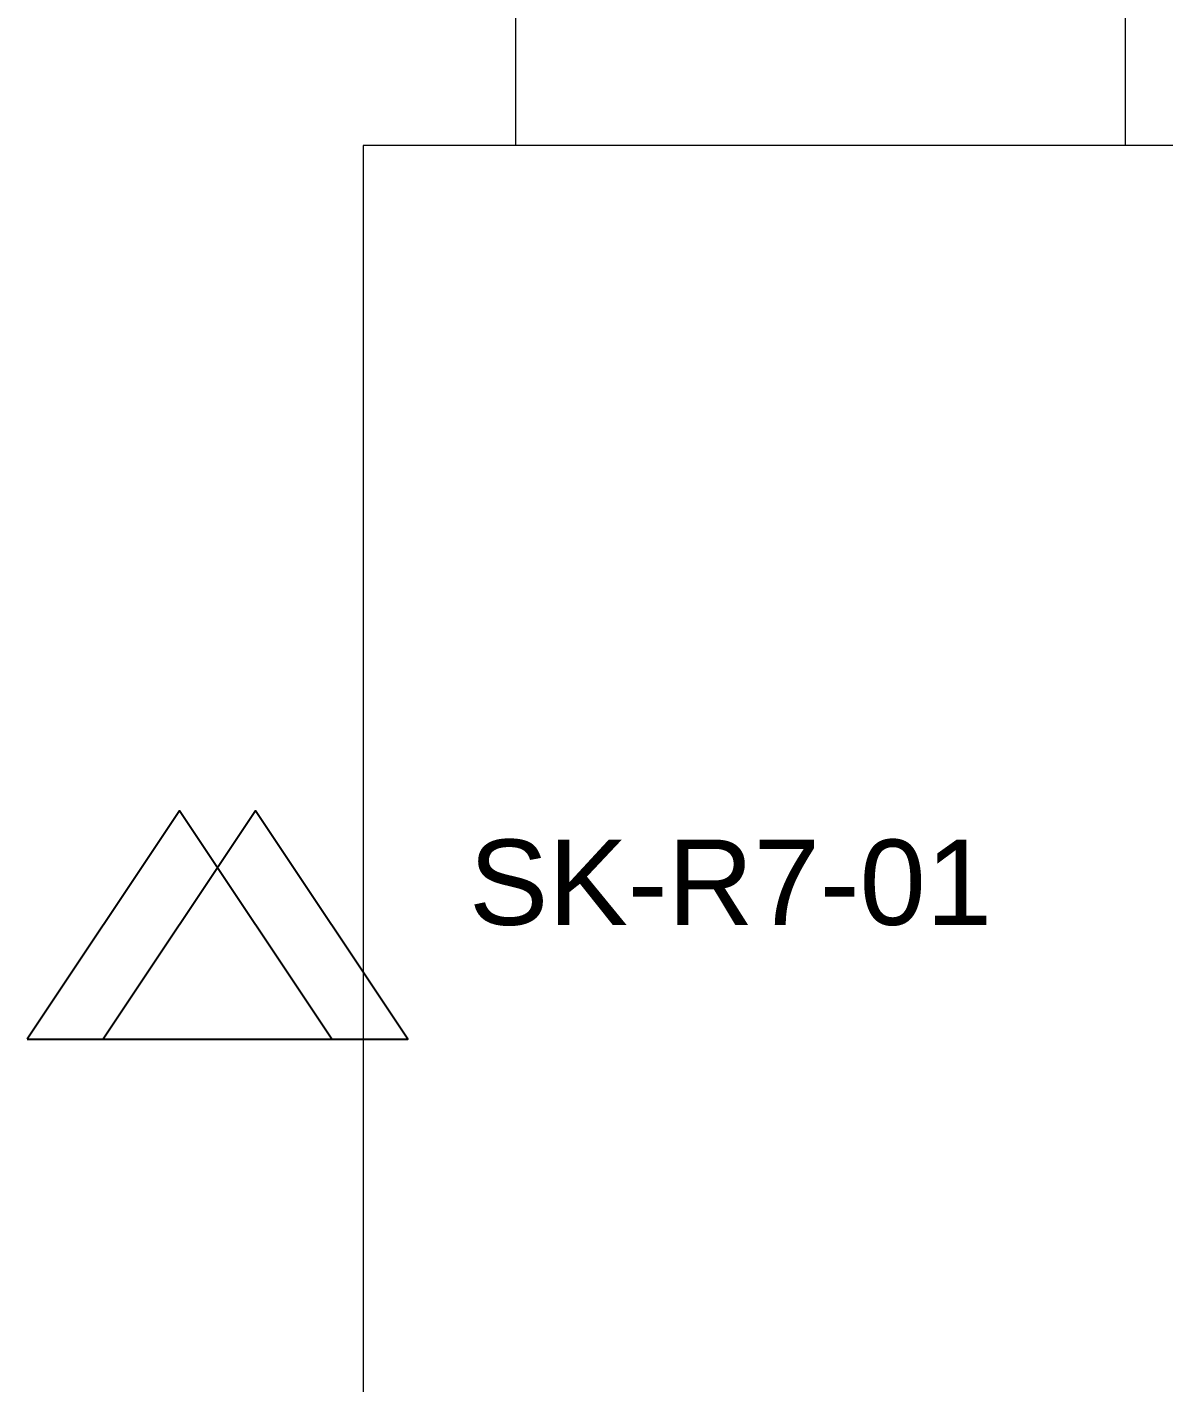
# Model space of a CAD drawing. Header units: inches. Extents: x -21163 to 11874, y -14995 to 6550.
# Drawn here: x -13456 to -12710, y -1854 to -964 of the extents above; entities that cross this region are included whole.
import ezdxf

# ---------------------------------------------------------------- set-up
doc = ezdxf.new("R2010")
doc.units = ezdxf.units.IN
doc.header["$MEASUREMENT"] = 0
doc.layers.add('furniture', color=8, linetype='Continuous', lineweight=0)
doc.layers.add('SOCKETS', color=1, linetype='Continuous')
doc.layers.add('TAGS', color=7, linetype='Continuous')
doc.styles.get("Standard").update_dxf_attribs({"font": 'arial.ttf'})

msp = doc.modelspace()

# ---------------------------------------------------------------- linework, layer by layer
at = {"layer": 'furniture'}
msp.add_lwpolyline([(-13135.37, -1042.03), (-13135.37, -755.55), (-12735.37, -755.55), (-12735.37, -1042.03)], dxfattribs=at)
msp.add_lwpolyline([(-13235.59, -1042.03), (-13235.59, -1917.03), (-11535.14, -1917.03), (-11535.14, -1042.03)], close=True, dxfattribs=at)
at = {"layer": 'SOCKETS'}
for p, q in [((-13456.21, -1628.62), (-13256.21, -1628.62)), ((-13406.21, -1628.62), (-13206.21, -1628.62))]:
    msp.add_line(p, q, dxfattribs=at)
for points in [[(-13456.21, -1628.62), (-13256.21, -1628.62), (-13356.21, -1478.62)], [(-13406.21, -1628.62), (-13206.21, -1628.62), (-13306.21, -1478.62)]]:
    msp.add_lwpolyline(points, close=True, dxfattribs=at)

# ---------------------------------------------------------------- texts
at = {"layer": 'TAGS'}
msp.add_text('SK-R7-01', height=56, dxfattribs=at).set_placement((-13166.21, -1553.62))

doc.saveas('drawing.dxf')
